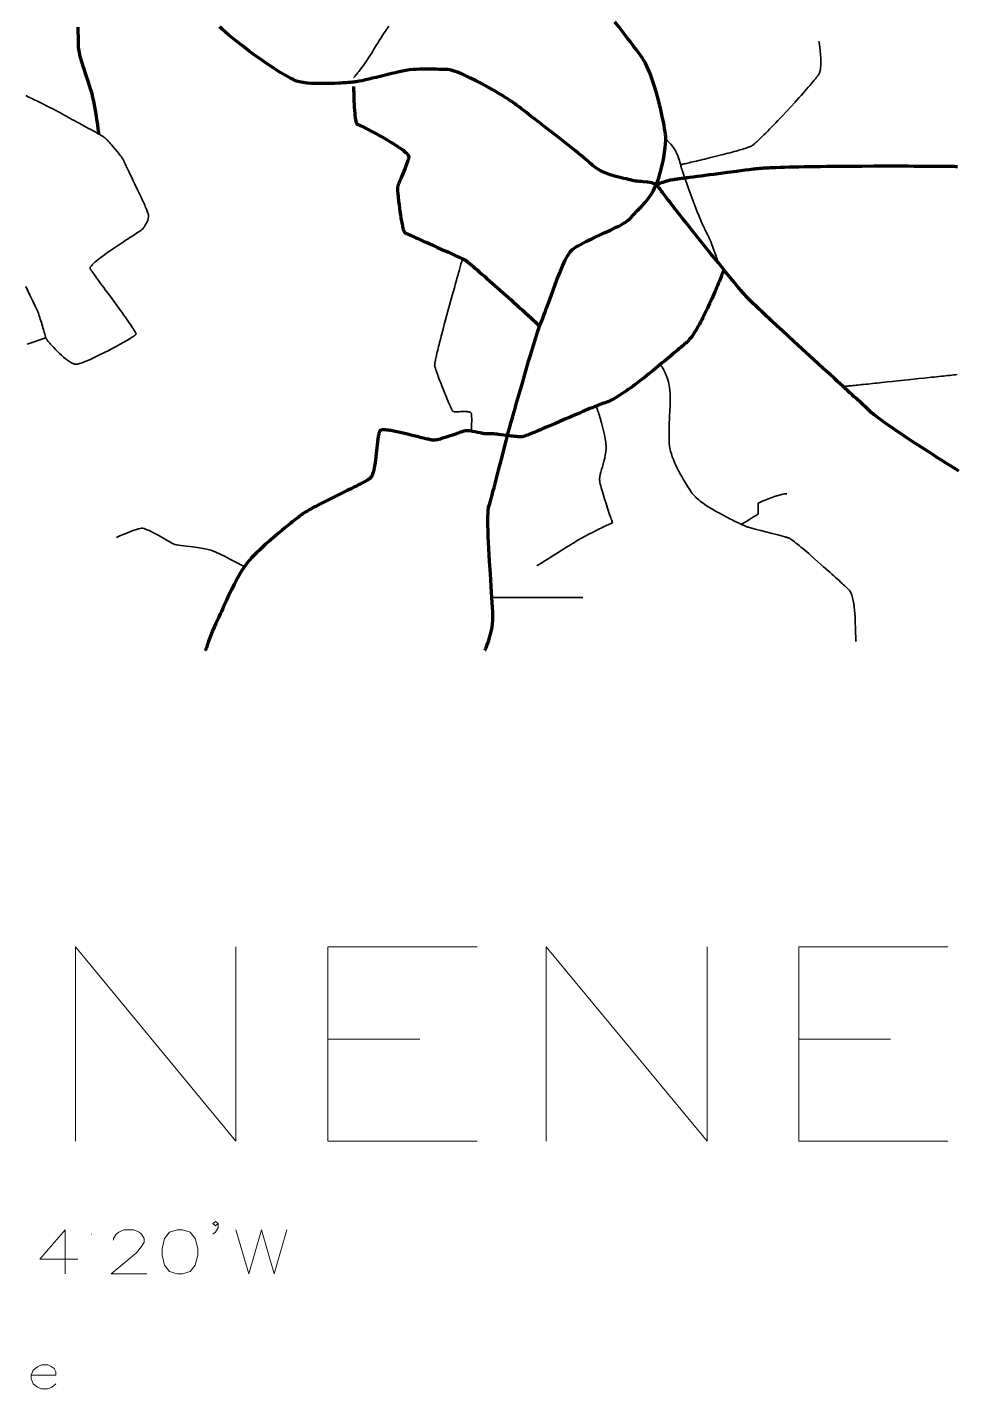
# Model space of a CAD drawing. Header units: inches. Extents: x 23 to 178, y 8 to 179.
# Drawn here: x 102.3 to 150.8, y 8.6 to 79.8 of the extents above; entities that cross this region are included whole.
import ezdxf

# ---------------------------------------------------------------- set-up
doc = ezdxf.new("R2010")
doc.units = ezdxf.units.IN
doc.header["$MEASUREMENT"] = 0
for name, color, linetype in [('Routes 1', 7, 'Continuous'), ('Routes 2', 7, 'Continuous'), ('Routes 3', 7, 'Continuous'), ('Routes 4', 7, 'Continuous')]:
    doc.layers.add(name, color=color, linetype=linetype)

msp = doc.modelspace()

# ---------------------------------------------------------------- linework, layer by layer
at = {"color": 7, "lineweight": 0}
for points in [[(104.785, 21.58), (104.785, 31.74), (113.17, 21.58), (113.17, 31.74)], [(125.77, 31.74), (117.962, 31.74), (117.962, 21.58), (125.77, 21.58)], [(129.364, 21.58), (129.364, 31.74), (137.771, 21.58), (137.771, 31.74)], [(150.349, 31.74), (142.563, 31.74), (142.563, 21.58), (150.349, 21.58)], [(117.962, 26.904), (122.776, 26.904)], [(142.563, 26.904), (147.354, 26.904)], [(112.239, 17.277), (112.106, 17.166), (111.972, 17.277), (112.106, 17.388), (112.239, 17.277), (112.239, 17.055), (112.106, 16.833), (111.972, 16.722)], [(104.918, 15.413), (102.922, 15.413), (104.253, 16.944), (104.253, 14.659)], [(105.628, 16.722), (105.606, 16.722)], [(106.782, 16.412), (106.782, 16.5), (106.915, 16.722), (107.048, 16.833), (107.314, 16.944), (107.846, 16.944), (108.113, 16.833), (108.246, 16.722), (108.379, 16.5), (108.379, 16.301), (108.246, 16.079), (107.98, 15.746), (106.649, 14.659), (108.512, 14.659)], [(110.109, 16.944), (109.71, 16.833), (109.444, 16.5), (109.311, 15.968), (109.311, 15.635), (109.444, 15.103), (109.71, 14.77), (110.109, 14.659), (110.375, 14.659), (110.775, 14.77), (111.041, 15.103), (111.174, 15.635), (111.174, 15.968), (111.041, 16.5), (110.775, 16.833), (110.375, 16.944), (110.109, 16.944)], [(113.17, 16.944), (113.836, 14.659), (114.501, 16.944), (115.167, 14.659), (115.832, 16.944)], [(102.478, 9.357), (103.765, 9.357), (103.765, 9.535), (103.676, 9.712), (103.565, 9.801), (103.343, 9.89), (103.011, 9.89), (102.811, 9.801), (102.589, 9.624), (102.478, 9.357), (102.478, 9.18), (102.589, 8.914), (102.811, 8.736), (103.011, 8.648), (103.343, 8.648), (103.565, 8.736), (103.765, 8.914)]]:
    msp.add_lwpolyline(points, dxfattribs=at)
at = {"layer": 'Routes 1', "color": 7, "lineweight": 158, "true_color": 0xffffff}
msp.add_lwpolyline([(150.924, 56.59), (150.713, 56.719), (150.489, 56.858), (150.254, 57.005), (150.01, 57.158), (149.758, 57.318), (149.501, 57.482), (148.979, 57.819), (148.459, 58.159), (148.204, 58.328), (147.955, 58.495), (147.715, 58.658), (147.485, 58.815), (147.266, 58.967), (147.062, 59.111), (146.965, 59.18), (146.873, 59.247), (146.785, 59.312), (146.702, 59.373), (146.624, 59.432), (146.551, 59.489), (146.483, 59.542), (146.421, 59.592), (146.365, 59.639), (146.315, 59.682), (146.271, 59.722), (146.233, 59.759), (146.188, 59.801), (146.136, 59.851), (146.075, 59.908), (146.008, 59.971), (145.933, 60.04), (145.851, 60.116), (145.763, 60.197), (145.669, 60.284), (145.568, 60.376), (145.462, 60.473), (145.351, 60.575), (145.235, 60.681), (145.114, 60.792), (144.988, 60.907), (144.859, 61.025), (144.725, 61.147), (144.588, 61.272), (144.448, 61.4), (144.159, 61.664), (143.86, 61.936), (143.554, 62.216), (142.931, 62.785), (142.309, 63.357), (142.003, 63.638), (141.705, 63.914), (141.417, 64.181), (141.14, 64.439), (141.007, 64.563), (140.878, 64.685), (140.753, 64.802), (140.632, 64.916), (140.517, 65.026), (140.406, 65.132), (140.301, 65.233), (140.201, 65.329), (140.107, 65.42), (140.02, 65.506), (139.939, 65.586), (139.865, 65.66), (139.798, 65.729), (139.739, 65.79), (139.687, 65.846), (139.644, 65.894), (139.606, 65.938), (139.565, 65.986), (139.519, 66.041), (139.468, 66.102), (139.412, 66.169), (139.352, 66.242), (139.288, 66.32), (139.22, 66.403), (139.147, 66.491), (139.072, 66.584), (138.993, 66.68), (138.91, 66.781), (138.825, 66.886), (138.737, 66.995), (138.554, 67.221), (138.362, 67.459), (138.163, 67.706), (137.958, 67.96), (137.75, 68.219), (137.329, 68.746), (136.912, 69.268), (136.71, 69.523), (136.513, 69.771), (136.324, 70.01), (136.145, 70.237), (136.059, 70.346), (135.977, 70.452), (135.897, 70.554), (135.821, 70.651), (135.748, 70.745), (135.679, 70.834), (135.614, 70.918), (135.553, 70.997), (135.497, 71.071), (135.445, 71.139), (135.398, 71.201), (135.356, 71.258), (135.319, 71.308), (135.288, 71.351), (135.262, 71.388), (135.242, 71.417), (135.228, 71.439), (135.218, 71.455), (135.196, 71.485), (135.17, 71.512), (135.139, 71.536), (135.066, 71.578), (134.979, 71.612), (134.882, 71.639), (134.777, 71.66), (134.666, 71.676), (134.437, 71.7), (134.324, 71.709), (134.216, 71.718), (134.115, 71.727), (134.024, 71.739), (133.945, 71.755), (133.876, 71.774), (133.835, 71.784), (133.789, 71.796), (133.736, 71.808), (133.678, 71.82), (133.615, 71.834), (133.548, 71.848), (133.401, 71.881), (133.242, 71.919), (133.072, 71.962), (132.895, 72.013), (132.715, 72.071), (132.534, 72.137), (132.356, 72.212), (132.184, 72.298), (132.02, 72.394), (131.943, 72.446), (131.869, 72.501), (131.799, 72.559), (131.732, 72.621), (131.693, 72.656), (131.651, 72.693), (131.605, 72.734), (131.556, 72.776), (131.447, 72.869), (131.326, 72.97), (131.193, 73.08), (131.05, 73.196), (130.899, 73.319), (130.739, 73.447), (130.573, 73.58), (130.402, 73.716), (130.048, 73.996), (129.325, 74.561), (129.148, 74.698), (128.975, 74.831), (128.807, 74.961), (128.645, 75.085), (128.491, 75.204), (128.346, 75.315), (128.21, 75.419), (128.085, 75.514), (127.972, 75.6), (127.92, 75.639), (127.872, 75.675), (127.828, 75.709), (127.787, 75.739), (127.75, 75.767), (127.717, 75.791), (127.65, 75.84), (127.57, 75.895), (127.481, 75.955), (127.381, 76.02), (127.272, 76.09), (127.155, 76.163), (127.031, 76.239), (126.9, 76.318), (126.764, 76.398), (126.623, 76.481), (126.329, 76.647), (126.027, 76.813), (125.723, 76.972), (125.423, 77.122), (125.277, 77.192), (125.135, 77.257), (124.997, 77.317), (124.865, 77.372), (124.739, 77.422), (124.62, 77.464), (124.509, 77.5), (124.406, 77.528), (124.314, 77.547), (124.232, 77.558), (124.086, 77.563), (123.936, 77.569), (123.78, 77.575), (123.62, 77.581), (123.287, 77.589), (122.942, 77.589), (122.766, 77.584), (122.588, 77.575), (122.409, 77.561), (122.229, 77.541), (122.049, 77.515), (121.87, 77.483), (121.69, 77.443), (121.501, 77.399), (121.306, 77.352), (121.105, 77.303), (120.7, 77.203), (120.499, 77.154), (120.302, 77.106), (120.112, 77.061), (119.931, 77.02), (119.761, 76.983), (119.604, 76.951), (119.531, 76.938), (119.463, 76.926), (119.399, 76.916), (119.34, 76.909), (119.234, 76.899), (119.174, 76.894), (119.105, 76.889), (119.029, 76.883), (118.945, 76.877), (118.854, 76.871), (118.758, 76.865), (118.656, 76.859), (118.549, 76.854), (118.323, 76.843), (118.086, 76.835), (117.841, 76.83), (117.594, 76.829), (117.35, 76.833), (117.113, 76.844), (116.888, 76.861), (116.782, 76.872), (116.681, 76.886), (116.585, 76.901), (116.495, 76.92), (116.412, 76.94), (116.336, 76.963), (116.296, 76.978), (116.252, 76.996), (116.205, 77.017), (116.154, 77.04), (116.043, 77.096), (115.92, 77.162), (115.786, 77.238), (115.642, 77.323), (115.489, 77.416), (115.327, 77.517), (115.159, 77.625), (114.985, 77.74), (114.806, 77.861), (114.623, 77.987), (114.436, 78.117), (114.248, 78.251), (113.869, 78.529), (113.494, 78.814), (113.131, 79.101), (112.956, 79.244), (112.787, 79.385), (112.626, 79.525), (112.472, 79.661), (112.326, 79.795)], dxfattribs=at)
at = {"layer": 'Routes 2', "color": 7, "lineweight": 106, "true_color": 0xffffff}
for points in [[(126.174, 47.23), (126.182, 47.247), (126.203, 47.296), (126.235, 47.373), (126.275, 47.475), (126.32, 47.599), (126.369, 47.741), (126.419, 47.898), (126.467, 48.066), (126.547, 48.425), (126.574, 48.608), (126.589, 48.791), (126.59, 48.844), (126.59, 48.908), (126.587, 49.063), (126.58, 49.251), (126.569, 49.47), (126.555, 49.715), (126.539, 49.984), (126.52, 50.272), (126.5, 50.577), (126.458, 51.22), (126.416, 51.886), (126.377, 52.547), (126.361, 52.866), (126.347, 53.173), (126.337, 53.466), (126.33, 53.739), (126.327, 53.989), (126.329, 54.214), (126.335, 54.409), (126.348, 54.572), (126.356, 54.639), (126.366, 54.697), (126.391, 54.788), (126.422, 54.89), (126.459, 55.016), (126.499, 55.163), (126.545, 55.33), (126.594, 55.514), (126.647, 55.714), (126.703, 55.927), (126.762, 56.153), (126.886, 56.633), (127.016, 57.138), (127.282, 58.162), (127.411, 58.652), (127.473, 58.884), (127.533, 59.106), (127.591, 59.315), (127.645, 59.51), (127.696, 59.688), (127.744, 59.853), (127.794, 60.025), (127.847, 60.208), (127.958, 60.598), (128.077, 61.014), (128.2, 61.446), (128.455, 62.326), (128.582, 62.755), (128.707, 63.165), (128.827, 63.547), (128.885, 63.725), (128.942, 63.892), (128.996, 64.048), (129.048, 64.192), (129.146, 64.444), (129.198, 64.58), (129.253, 64.729), (129.312, 64.889), (129.374, 65.058), (129.504, 65.419), (129.643, 65.801), (129.933, 66.578), (130.08, 66.949), (130.226, 67.293), (130.297, 67.452), (130.367, 67.598), (130.435, 67.733), (130.502, 67.852), (130.566, 67.956), (130.627, 68.043), (130.686, 68.111), (130.751, 68.17), (130.833, 68.232), (130.93, 68.296), (131.042, 68.363), (131.165, 68.433), (131.443, 68.577), (131.752, 68.727), (132.405, 69.03), (132.725, 69.179), (133.023, 69.322), (133.16, 69.39), (133.286, 69.456), (133.4, 69.52), (133.501, 69.58), (133.586, 69.637), (133.655, 69.69), (133.749, 69.786), (133.933, 69.979), (134.13, 70.18), (134.337, 70.399), (134.55, 70.643), (134.762, 70.918), (134.868, 71.07), (134.971, 71.238), (135.07, 71.437), (135.162, 71.663), (135.248, 71.909), (135.327, 72.169), (135.46, 72.707), (135.513, 72.972), (135.556, 73.227), (135.588, 73.466), (135.61, 73.682), (135.619, 73.869), (135.619, 73.953), (135.612, 74.055), (135.599, 74.178), (135.58, 74.319), (135.556, 74.477), (135.526, 74.65), (135.491, 74.835), (135.451, 75.032), (135.358, 75.451), (135.249, 75.892), (135.127, 76.34), (134.994, 76.78), (134.853, 77.198), (134.78, 77.393), (134.705, 77.578), (134.63, 77.749), (134.554, 77.905), (134.478, 78.045), (134.402, 78.166), (134.32, 78.279), (134.27, 78.346), (134.215, 78.421), (134.086, 78.591), (133.936, 78.787), (133.768, 79.007), (133.584, 79.246), (133.387, 79.503), (133.178, 79.774), (132.961, 80.057)], [(150.844, 72.489), (150.771, 72.49), (150.694, 72.492), (150.613, 72.493), (150.527, 72.494), (150.438, 72.495), (150.345, 72.496), (150.248, 72.497), (150.148, 72.498), (150.044, 72.499), (149.827, 72.501), (149.597, 72.502), (149.355, 72.504), (149.103, 72.506), (148.841, 72.507), (148.569, 72.508), (148.29, 72.509), (148.003, 72.509), (147.71, 72.51), (147.411, 72.51), (147.107, 72.51), (146.489, 72.509), (145.863, 72.507), (145.234, 72.504), (144.611, 72.499), (144.304, 72.496), (144.001, 72.493), (143.702, 72.489), (143.409, 72.485), (143.122, 72.481), (142.843, 72.476), (142.572, 72.47), (142.31, 72.464), (142.058, 72.458), (141.817, 72.451), (141.588, 72.444), (141.371, 72.436), (141.267, 72.432), (141.167, 72.428), (141.071, 72.423), (140.978, 72.419), (140.889, 72.414), (140.804, 72.409), (140.723, 72.404), (140.646, 72.399), (140.573, 72.394), (140.505, 72.389), (140.441, 72.383), (140.382, 72.377), (140.327, 72.371), (140.277, 72.365), (140.178, 72.353), (139.973, 72.327), (139.758, 72.3), (139.536, 72.272), (139.308, 72.242), (138.84, 72.182), (138.367, 72.121), (138.133, 72.09), (137.902, 72.06), (137.676, 72.03), (137.457, 72.002), (137.247, 71.974), (137.046, 71.948), (136.857, 71.923), (136.767, 71.911), (136.681, 71.899), (136.598, 71.888), (136.52, 71.878), (136.445, 71.868), (136.375, 71.858), (136.309, 71.85), (136.247, 71.841), (136.191, 71.834), (136.14, 71.827), (136.094, 71.821), (136.053, 71.815), (136.018, 71.81), (135.989, 71.806), (135.966, 71.803), (135.949, 71.801), (135.912, 71.794), (135.831, 71.777), (135.741, 71.754), (135.646, 71.727), (135.456, 71.667), (135.367, 71.638), (135.286, 71.61), (135.25, 71.597), (135.217, 71.586), (135.189, 71.576), (135.164, 71.567), (135.144, 71.56), (135.13, 71.554), (135.121, 71.551), (135.118, 71.55)]]:
    msp.add_lwpolyline(points, dxfattribs=at)
at = {"layer": 'Routes 3', "color": 7, "lineweight": 70, "true_color": 0xffffff}
for points in [[(106.018, 74.191), (106.017, 74.196), (106.015, 74.21), (106.012, 74.234), (106.008, 74.267), (106.003, 74.307), (105.997, 74.355), (105.989, 74.41), (105.981, 74.472), (105.972, 74.539), (105.962, 74.612), (105.951, 74.69), (105.939, 74.773), (105.913, 74.949), (105.884, 75.136), (105.818, 75.529), (105.782, 75.726), (105.745, 75.917), (105.705, 76.1), (105.682, 76.194), (105.655, 76.294), (105.626, 76.397), (105.594, 76.505), (105.523, 76.73), (105.446, 76.965), (105.365, 77.206), (105.206, 77.688), (105.134, 77.922), (105.069, 78.145), (105.041, 78.252), (105.016, 78.354), (104.995, 78.452), (104.977, 78.545), (104.964, 78.632), (104.955, 78.713), (104.951, 78.863), (104.95, 78.954), (104.947, 79.061), (104.944, 79.181), (104.941, 79.315), (104.936, 79.459), (104.931, 79.614), (104.925, 79.777)], [(119.316, 76.685), (119.316, 76.681), (119.316, 76.669), (119.316, 76.649), (119.317, 76.622), (119.317, 76.588), (119.317, 76.549), (119.318, 76.503), (119.318, 76.452), (119.319, 76.396), (119.32, 76.336), (119.322, 76.272), (119.323, 76.205), (119.325, 76.134), (119.327, 76.061), (119.333, 75.909), (119.34, 75.752), (119.349, 75.593), (119.359, 75.437), (119.372, 75.287), (119.379, 75.215), (119.387, 75.146), (119.396, 75.081), (119.405, 75.019), (119.415, 74.961), (119.425, 74.909), (119.437, 74.861), (119.449, 74.819), (119.461, 74.782), (119.475, 74.753), (119.489, 74.73), (119.505, 74.715), (119.522, 74.706), (119.533, 74.701), (119.547, 74.694), (119.564, 74.686), (119.583, 74.677), (119.604, 74.667), (119.627, 74.656), (119.652, 74.644), (119.68, 74.63), (119.709, 74.616), (119.741, 74.6), (119.808, 74.566), (119.883, 74.529), (119.963, 74.488), (120.049, 74.443), (120.14, 74.396), (120.235, 74.346), (120.333, 74.294), (120.434, 74.24), (120.538, 74.184), (120.644, 74.126), (120.858, 74.007), (121.072, 73.884), (121.28, 73.76), (121.381, 73.698), (121.479, 73.636), (121.573, 73.576), (121.663, 73.516), (121.748, 73.457), (121.828, 73.4), (121.901, 73.344), (121.968, 73.291), (122.027, 73.239), (122.054, 73.214), (122.078, 73.19), (122.101, 73.167), (122.121, 73.144), (122.139, 73.122), (122.155, 73.101), (122.168, 73.081), (122.179, 73.061), (122.187, 73.043), (122.193, 73.025), (122.196, 73.008), (122.196, 72.992), (122.19, 72.961), (122.183, 72.927), (122.173, 72.89), (122.162, 72.85), (122.149, 72.808), (122.135, 72.764), (122.119, 72.717), (122.084, 72.62), (122.044, 72.516), (122.002, 72.408), (121.957, 72.297), (121.864, 72.074), (121.819, 71.965), (121.775, 71.859), (121.734, 71.758), (121.715, 71.71), (121.697, 71.664), (121.68, 71.62), (121.664, 71.578), (121.65, 71.538), (121.638, 71.502), (121.627, 71.468), (121.618, 71.437), (121.611, 71.409), (121.606, 71.384), (121.603, 71.363), (121.602, 71.346), (121.603, 71.323), (121.605, 71.293), (121.608, 71.256), (121.611, 71.212), (121.616, 71.162), (121.621, 71.106), (121.627, 71.044), (121.634, 70.978), (121.641, 70.908), (121.65, 70.833), (121.659, 70.755), (121.668, 70.674), (121.678, 70.591), (121.689, 70.505), (121.712, 70.33), (121.736, 70.151), (121.763, 69.974), (121.79, 69.802), (121.804, 69.719), (121.818, 69.638), (121.833, 69.56), (121.847, 69.486), (121.862, 69.416), (121.877, 69.35), (121.892, 69.289), (121.907, 69.234), (121.921, 69.184), (121.936, 69.141), (121.951, 69.104), (121.965, 69.074), (121.979, 69.053), (121.986, 69.045), (121.993, 69.039), (122.001, 69.035), (122.01, 69.03), (122.022, 69.025), (122.037, 69.018), (122.055, 69.01), (122.075, 69.001), (122.097, 68.99), (122.122, 68.979), (122.149, 68.967), (122.178, 68.954), (122.209, 68.94), (122.242, 68.925), (122.315, 68.892), (122.394, 68.856), (122.48, 68.818), (122.572, 68.776), (122.67, 68.733), (122.772, 68.687), (122.879, 68.639), (122.989, 68.59), (123.102, 68.54), (123.218, 68.488), (123.453, 68.383), (123.691, 68.276), (123.927, 68.171), (124.042, 68.119), (124.155, 68.068), (124.264, 68.019), (124.37, 67.971), (124.472, 67.925), (124.569, 67.881), (124.66, 67.84), (124.746, 67.801), (124.824, 67.765), (124.895, 67.732), (124.928, 67.717), (124.959, 67.703), (124.987, 67.689), (125.014, 67.677), (125.038, 67.665), (125.059, 67.655), (125.079, 67.645), (125.095, 67.637), (125.109, 67.63), (125.121, 67.624), (125.135, 67.616), (125.151, 67.604), (125.171, 67.59), (125.194, 67.573), (125.22, 67.553), (125.249, 67.531), (125.28, 67.506), (125.314, 67.478), (125.351, 67.448), (125.39, 67.416), (125.431, 67.381), (125.475, 67.344), (125.521, 67.306), (125.569, 67.265), (125.619, 67.222), (125.671, 67.177), (125.725, 67.131), (125.781, 67.083), (125.838, 67.033), (125.897, 66.982), (126.019, 66.875), (126.146, 66.764), (126.277, 66.648), (126.413, 66.529), (126.551, 66.407), (126.691, 66.282), (126.833, 66.156), (127.117, 65.902), (127.399, 65.649), (127.537, 65.526), (127.672, 65.404), (127.803, 65.286), (127.929, 65.172), (128.051, 65.062), (128.109, 65.009), (128.166, 64.957), (128.222, 64.907), (128.275, 64.858), (128.327, 64.811), (128.377, 64.766), (128.425, 64.722), (128.47, 64.681), (128.514, 64.641), (128.555, 64.604), (128.594, 64.568), (128.63, 64.535), (128.663, 64.504), (128.694, 64.476), (128.723, 64.45), (128.748, 64.426), (128.77, 64.406), (128.79, 64.387), (128.806, 64.372), (128.819, 64.36), (128.828, 64.351), (128.837, 64.343), (128.868, 64.312), (128.895, 64.286), (128.919, 64.262), (128.941, 64.241), (128.959, 64.223), (128.975, 64.208), (128.988, 64.195), (128.999, 64.184), (129.008, 64.175), (129.016, 64.168), (129.026, 64.158), (129.031, 64.153), (129.033, 64.152), (129.033, 64.151)], [(138.652, 67.099), (138.652, 67.098), (138.65, 67.094), (138.648, 67.088), (138.644, 67.079), (138.64, 67.068), (138.635, 67.054), (138.621, 67.02), (138.604, 66.977), (138.584, 66.926), (138.56, 66.867), (138.533, 66.8), (138.503, 66.727), (138.47, 66.647), (138.435, 66.561), (138.397, 66.47), (138.357, 66.373), (138.314, 66.272), (138.269, 66.167), (138.223, 66.057), (138.174, 65.945), (138.123, 65.829), (138.018, 65.591), (137.908, 65.347), (137.793, 65.101), (137.675, 64.856), (137.556, 64.615), (137.496, 64.497), (137.435, 64.382), (137.375, 64.271), (137.316, 64.162), (137.256, 64.057), (137.197, 63.957), (137.139, 63.861), (137.082, 63.771), (137.025, 63.686), (136.97, 63.608), (136.915, 63.536), (136.863, 63.471), (136.811, 63.414), (136.762, 63.364), (136.713, 63.322), (136.661, 63.278), (136.602, 63.229), (136.538, 63.174), (136.469, 63.115), (136.395, 63.052), (136.316, 62.984), (136.232, 62.913), (136.145, 62.838), (136.053, 62.76), (135.958, 62.679), (135.859, 62.595), (135.757, 62.509), (135.652, 62.421), (135.545, 62.331), (135.435, 62.239), (135.209, 62.052), (134.976, 61.862), (134.74, 61.671), (134.501, 61.481), (134.262, 61.296), (134.025, 61.116), (133.908, 61.029), (133.792, 60.944), (133.677, 60.862), (133.565, 60.783), (133.454, 60.707), (133.346, 60.635), (133.241, 60.566), (133.138, 60.501), (133.038, 60.441), (132.942, 60.385), (132.849, 60.334), (132.76, 60.288), (132.676, 60.247), (132.596, 60.212), (132.52, 60.183), (132.447, 60.158), (132.368, 60.13), (132.282, 60.099), (132.19, 60.064), (132.092, 60.026), (131.99, 59.985), (131.882, 59.942), (131.77, 59.897), (131.654, 59.849), (131.534, 59.799), (131.411, 59.747), (131.285, 59.694), (131.156, 59.639), (130.893, 59.527), (130.624, 59.411), (130.353, 59.294), (130.083, 59.177), (129.816, 59.062), (129.556, 58.95), (129.43, 58.896), (129.306, 58.843), (129.186, 58.792), (129.069, 58.743), (128.957, 58.696), (128.849, 58.651), (128.745, 58.609), (128.647, 58.57), (128.555, 58.533), (128.468, 58.5), (128.388, 58.47), (128.314, 58.443), (128.248, 58.42), (128.189, 58.401), (128.138, 58.386), (128.096, 58.376), (128.078, 58.372), (128.062, 58.37), (128.048, 58.369), (128.037, 58.369), (127.97, 58.374), (127.897, 58.38), (127.818, 58.388), (127.734, 58.397), (127.647, 58.407), (127.556, 58.418), (127.367, 58.442), (126.982, 58.49), (126.889, 58.501), (126.798, 58.511), (126.711, 58.52), (126.628, 58.527), (126.55, 58.534), (126.478, 58.538), (126.412, 58.541), (126.353, 58.541), (126.302, 58.539), (126.257, 58.536), (126.209, 58.537), (126.157, 58.541), (126.102, 58.547), (126.045, 58.556), (125.985, 58.567), (125.922, 58.58), (125.793, 58.608), (125.659, 58.637), (125.524, 58.662), (125.39, 58.682), (125.325, 58.688), (125.26, 58.69), (125.198, 58.69), (125.137, 58.685), (125.079, 58.677), (125.024, 58.663), (124.971, 58.644), (124.914, 58.623), (124.852, 58.599), (124.784, 58.574), (124.712, 58.548), (124.636, 58.521), (124.476, 58.465), (124.31, 58.409), (124.143, 58.355), (123.981, 58.305), (123.904, 58.283), (123.83, 58.262), (123.76, 58.244), (123.694, 58.229), (123.634, 58.216), (123.58, 58.207), (123.533, 58.201), (123.493, 58.199), (123.472, 58.201), (123.444, 58.204), (123.41, 58.209), (123.37, 58.217), (123.325, 58.226), (123.274, 58.237), (123.218, 58.249), (123.158, 58.263), (123.093, 58.278), (123.025, 58.295), (122.953, 58.312), (122.877, 58.331), (122.799, 58.35), (122.718, 58.37), (122.55, 58.412), (122.374, 58.455), (122.195, 58.499), (121.836, 58.583), (121.66, 58.621), (121.491, 58.656), (121.41, 58.672), (121.331, 58.687), (121.256, 58.7), (121.183, 58.711), (121.115, 58.721), (121.05, 58.729), (120.989, 58.736), (120.933, 58.74), (120.881, 58.742), (120.835, 58.742), (120.795, 58.739), (120.76, 58.734), (120.732, 58.726), (120.71, 58.716), (120.695, 58.702), (120.681, 58.684), (120.669, 58.659), (120.657, 58.629), (120.645, 58.594), (120.634, 58.554), (120.624, 58.51), (120.614, 58.461), (120.605, 58.408), (120.595, 58.352), (120.587, 58.292), (120.578, 58.229), (120.569, 58.163), (120.561, 58.094), (120.545, 57.95), (120.529, 57.799), (120.512, 57.642), (120.495, 57.483), (120.456, 57.166), (120.434, 57.011), (120.41, 56.863), (120.383, 56.724), (120.369, 56.658), (120.354, 56.594), (120.337, 56.534), (120.32, 56.478), (120.302, 56.425), (120.283, 56.376), (120.263, 56.332), (120.242, 56.292), (120.22, 56.257), (120.196, 56.227), (120.171, 56.203), (120.144, 56.182), (120.11, 56.159), (120.07, 56.133), (120.023, 56.105), (119.97, 56.075), (119.911, 56.042), (119.847, 56.007), (119.778, 55.97), (119.705, 55.932), (119.627, 55.891), (119.544, 55.849), (119.458, 55.805), (119.369, 55.76), (119.276, 55.714), (119.18, 55.666), (118.982, 55.568), (118.776, 55.467), (118.565, 55.363), (118.352, 55.257), (118.138, 55.152), (117.928, 55.046), (117.722, 54.942), (117.523, 54.841), (117.428, 54.791), (117.335, 54.742), (117.246, 54.695), (117.16, 54.648), (117.078, 54.603), (117, 54.559), (116.926, 54.517), (116.857, 54.477), (116.793, 54.438), (116.735, 54.401), (116.682, 54.366), (116.635, 54.333), (116.59, 54.3), (116.54, 54.263), (116.487, 54.224), (116.431, 54.181), (116.372, 54.136), (116.31, 54.088), (116.244, 54.038), (116.177, 53.985), (116.107, 53.93), (116.034, 53.873), (115.96, 53.814), (115.883, 53.753), (115.726, 53.625), (115.563, 53.492), (115.397, 53.353), (115.228, 53.21), (114.889, 52.915), (114.722, 52.765), (114.559, 52.614), (114.401, 52.465), (114.25, 52.317), (114.107, 52.171), (114.039, 52.1), (113.973, 52.03), (113.91, 51.96), (113.85, 51.892), (113.794, 51.826), (113.74, 51.761), (113.69, 51.697), (113.644, 51.635), (113.56, 51.514), (113.478, 51.388), (113.396, 51.255), (113.316, 51.118), (113.236, 50.976), (113.158, 50.832), (113.081, 50.684), (112.932, 50.385), (112.79, 50.085), (112.721, 49.938), (112.655, 49.792), (112.59, 49.649), (112.528, 49.511), (112.468, 49.377), (112.41, 49.248), (112.355, 49.126), (112.303, 49.011), (112.253, 48.904), (112.206, 48.805), (112.118, 48.626), (112.034, 48.438), (111.953, 48.246), (111.876, 48.055), (111.84, 47.962), (111.806, 47.871), (111.774, 47.783), (111.743, 47.699), (111.715, 47.62), (111.689, 47.546), (111.666, 47.478), (111.645, 47.416), (111.627, 47.363), (111.612, 47.317), (111.599, 47.28), (111.595, 47.265), (111.591, 47.253), (111.588, 47.243), (111.585, 47.236), (111.584, 47.232), (111.583, 47.23)]]:
    msp.add_lwpolyline(points, dxfattribs=at)
at = {"layer": 'Routes 4', "color": 7, "lineweight": 35, "true_color": 0xffffff}
for points in [[(121.157, 79.838), (120.998, 79.602), (120.846, 79.373), (120.773, 79.262), (120.703, 79.154), (120.635, 79.049), (120.572, 78.949), (120.511, 78.853), (120.455, 78.763), (120.403, 78.678), (120.355, 78.599), (120.313, 78.528), (120.276, 78.463), (120.205, 78.341), (120.129, 78.22), (119.971, 77.982), (119.891, 77.868), (119.811, 77.758), (119.733, 77.654), (119.658, 77.556), (119.588, 77.466), (119.523, 77.385), (119.493, 77.348), (119.465, 77.313), (119.439, 77.282), (119.415, 77.252), (119.393, 77.226), (119.373, 77.203), (119.357, 77.183), (119.342, 77.167), (119.331, 77.154), (119.323, 77.144), (119.318, 77.138), (119.316, 77.136)], [(143.616, 79.027), (143.616, 79.025), (143.617, 79.019), (143.619, 79.009), (143.621, 78.995), (143.624, 78.977), (143.627, 78.956), (143.631, 78.932), (143.635, 78.905), (143.639, 78.875), (143.644, 78.842), (143.649, 78.806), (143.654, 78.768), (143.665, 78.686), (143.675, 78.596), (143.685, 78.499), (143.695, 78.398), (143.703, 78.294), (143.709, 78.187), (143.714, 78.079), (143.716, 77.972), (143.715, 77.867), (143.711, 77.765), (143.703, 77.668), (143.691, 77.577), (143.683, 77.534), (143.674, 77.493), (143.664, 77.455), (143.653, 77.418), (143.64, 77.384), (143.626, 77.353), (143.61, 77.324), (143.599, 77.308), (143.587, 77.289), (143.572, 77.268), (143.556, 77.245), (143.537, 77.22), (143.517, 77.193), (143.494, 77.165), (143.47, 77.134), (143.444, 77.102), (143.417, 77.067), (143.387, 77.031), (143.356, 76.994), (143.29, 76.914), (143.218, 76.828), (143.14, 76.737), (143.057, 76.641), (142.969, 76.541), (142.878, 76.436), (142.782, 76.327), (142.683, 76.216), (142.58, 76.101), (142.475, 75.984), (142.368, 75.865), (142.147, 75.624), (141.922, 75.38), (141.696, 75.137), (141.471, 74.898), (141.36, 74.782), (141.251, 74.668), (141.144, 74.557), (141.039, 74.45), (140.937, 74.346), (140.838, 74.247), (140.743, 74.152), (140.651, 74.062), (140.564, 73.978), (140.482, 73.9), (140.405, 73.828), (140.368, 73.795), (140.333, 73.763), (140.299, 73.734), (140.267, 73.706), (140.236, 73.68), (140.207, 73.656), (140.18, 73.634), (140.155, 73.615), (140.131, 73.597), (140.109, 73.582), (140.089, 73.569), (140.071, 73.558), (140.036, 73.541), (139.994, 73.524), (139.944, 73.504), (139.886, 73.484), (139.82, 73.462), (139.747, 73.438), (139.668, 73.414), (139.583, 73.389), (139.492, 73.362), (139.396, 73.335), (139.296, 73.307), (139.191, 73.278), (139.083, 73.249), (138.971, 73.22), (138.857, 73.19), (138.621, 73.129), (138.38, 73.068), (137.895, 72.948), (137.659, 72.891), (137.545, 72.864), (137.433, 72.837), (137.324, 72.811), (137.219, 72.786), (137.118, 72.762), (137.021, 72.739), (136.93, 72.718), (136.844, 72.698), (136.764, 72.679), (136.691, 72.662), (136.624, 72.646), (136.565, 72.633), (136.514, 72.621), (136.471, 72.611), (136.452, 72.607), (136.436, 72.603), (136.423, 72.6), (136.411, 72.597), (136.402, 72.595), (136.396, 72.594), (136.392, 72.593), (136.391, 72.593)], [(102.196, 76.204), (102.353, 76.127), (102.507, 76.052), (102.658, 75.979), (102.805, 75.907), (102.947, 75.837), (103.084, 75.77), (103.216, 75.705), (103.342, 75.642), (103.461, 75.583), (103.572, 75.527), (103.625, 75.5), (103.676, 75.474), (103.725, 75.449), (103.772, 75.425), (103.816, 75.402), (103.858, 75.38), (103.898, 75.359), (103.935, 75.34), (103.97, 75.321), (104.003, 75.303), (104.032, 75.287), (104.059, 75.272), (104.083, 75.258), (104.105, 75.246), (104.146, 75.221), (104.189, 75.196), (104.235, 75.169), (104.283, 75.142), (104.385, 75.084), (104.494, 75.023), (104.609, 74.96), (104.729, 74.895), (104.852, 74.828), (104.978, 74.76), (105.231, 74.624), (105.356, 74.556), (105.479, 74.49), (105.598, 74.425), (105.713, 74.362), (105.821, 74.302), (105.922, 74.245), (105.97, 74.218), (106.015, 74.192), (106.058, 74.167), (106.098, 74.143), (106.136, 74.121), (106.171, 74.099), (106.203, 74.079), (106.232, 74.061), (106.257, 74.043), (106.279, 74.028), (106.317, 73.998), (106.337, 73.98), (106.359, 73.961), (106.405, 73.917), (106.456, 73.867), (106.51, 73.812), (106.567, 73.752), (106.626, 73.688), (106.687, 73.621), (106.748, 73.551), (106.87, 73.408), (106.988, 73.263), (107.044, 73.193), (107.097, 73.124), (107.146, 73.059), (107.19, 72.997), (107.23, 72.939), (107.264, 72.886), (107.278, 72.862), (107.291, 72.839), (107.303, 72.818), (107.312, 72.799), (107.327, 72.764), (107.337, 72.74), (107.35, 72.71), (107.367, 72.673), (107.387, 72.631), (107.409, 72.583), (107.434, 72.53), (107.462, 72.473), (107.492, 72.41), (107.524, 72.344), (107.558, 72.273), (107.594, 72.2), (107.631, 72.122), (107.67, 72.042), (107.71, 71.96), (107.793, 71.788), (107.879, 71.611), (108.054, 71.247), (108.139, 71.066), (108.222, 70.889), (108.262, 70.803), (108.3, 70.719), (108.337, 70.638), (108.373, 70.559), (108.406, 70.483), (108.438, 70.41), (108.468, 70.341), (108.495, 70.277), (108.519, 70.216), (108.541, 70.16), (108.56, 70.109), (108.576, 70.063), (108.589, 70.023), (108.598, 69.989), (108.604, 69.961), (108.606, 69.94), (108.605, 69.901), (108.601, 69.861), (108.585, 69.78), (108.562, 69.698), (108.531, 69.617), (108.495, 69.539), (108.456, 69.464), (108.414, 69.394), (108.371, 69.33), (108.329, 69.274), (108.288, 69.227), (108.279, 69.219), (108.267, 69.209), (108.253, 69.199), (108.237, 69.187), (108.219, 69.174), (108.198, 69.159), (108.151, 69.127), (108.096, 69.089), (108.035, 69.048), (107.966, 69.003), (107.892, 68.953), (107.812, 68.901), (107.727, 68.845), (107.637, 68.787), (107.544, 68.726), (107.447, 68.662), (107.348, 68.597), (107.143, 68.461), (106.724, 68.179), (106.519, 68.037), (106.419, 67.966), (106.322, 67.897), (106.229, 67.829), (106.139, 67.762), (106.053, 67.697), (105.972, 67.633), (105.897, 67.573), (105.827, 67.515), (105.764, 67.459), (105.709, 67.407), (105.66, 67.358), (105.62, 67.314), (105.603, 67.293), (105.589, 67.273), (105.577, 67.254), (105.567, 67.236), (105.559, 67.22), (105.554, 67.204), (105.552, 67.19), (105.552, 67.177), (105.555, 67.166), (105.561, 67.155), (105.569, 67.142), (105.579, 67.127), (105.59, 67.109), (105.604, 67.089), (105.619, 67.067), (105.637, 67.042), (105.656, 67.015), (105.676, 66.986), (105.698, 66.955), (105.722, 66.922), (105.747, 66.887), (105.774, 66.85), (105.831, 66.771), (105.894, 66.686), (105.961, 66.594), (106.032, 66.497), (106.107, 66.395), (106.186, 66.289), (106.267, 66.178), (106.35, 66.065), (106.436, 65.949), (106.612, 65.71), (106.968, 65.223), (107.142, 64.984), (107.226, 64.867), (107.307, 64.753), (107.386, 64.643), (107.462, 64.536), (107.534, 64.433), (107.602, 64.335), (107.665, 64.243), (107.723, 64.157), (107.776, 64.077), (107.8, 64.04), (107.823, 64.004), (107.844, 63.971), (107.864, 63.939), (107.882, 63.91), (107.898, 63.882), (107.912, 63.857), (107.925, 63.834), (107.935, 63.813), (107.944, 63.795), (107.95, 63.779), (107.955, 63.766), (107.957, 63.755), (107.957, 63.747), (107.955, 63.741), (107.951, 63.733), (107.944, 63.725), (107.934, 63.715), (107.923, 63.704), (107.909, 63.693), (107.893, 63.68), (107.875, 63.666), (107.832, 63.636), (107.782, 63.602), (107.725, 63.564), (107.66, 63.524), (107.59, 63.48), (107.513, 63.435), (107.431, 63.386), (107.345, 63.336), (107.253, 63.284), (107.158, 63.231), (107.059, 63.176), (106.957, 63.121), (106.746, 63.007), (106.529, 62.893), (106.309, 62.78), (106.089, 62.671), (105.875, 62.567), (105.771, 62.517), (105.669, 62.47), (105.57, 62.425), (105.475, 62.383), (105.384, 62.344), (105.298, 62.308), (105.216, 62.275), (105.14, 62.246), (105.07, 62.221), (105.006, 62.2), (104.949, 62.184), (104.899, 62.172), (104.877, 62.169), (104.857, 62.166), (104.823, 62.165), (104.787, 62.168), (104.749, 62.176), (104.708, 62.189), (104.666, 62.205), (104.622, 62.226), (104.576, 62.25), (104.529, 62.277), (104.48, 62.308), (104.43, 62.341), (104.379, 62.377), (104.275, 62.457), (104.169, 62.545), (104.063, 62.638), (103.957, 62.736), (103.853, 62.837), (103.754, 62.937), (103.659, 63.037), (103.57, 63.133), (103.529, 63.179), (103.489, 63.224), (103.452, 63.267), (103.417, 63.308), (103.385, 63.346), (103.356, 63.383), (103.33, 63.416), (103.306, 63.447), (103.287, 63.474), (103.27, 63.499), (103.257, 63.519), (103.248, 63.536), (103.24, 63.561), (103.235, 63.577), (103.23, 63.595), (103.224, 63.616), (103.217, 63.64), (103.209, 63.667), (103.201, 63.695), (103.183, 63.759), (103.163, 63.831), (103.14, 63.908), (103.116, 63.991), (103.091, 64.078), (103.065, 64.167), (103.011, 64.349), (102.956, 64.528), (102.928, 64.614), (102.902, 64.695), (102.877, 64.77), (102.853, 64.839), (102.83, 64.9), (102.819, 64.927), (102.809, 64.952), (102.799, 64.975), (102.788, 65), (102.775, 65.028), (102.76, 65.059), (102.745, 65.091), (102.728, 65.126), (102.691, 65.201), (102.649, 65.283), (102.605, 65.372), (102.558, 65.467), (102.509, 65.566), (102.458, 65.67), (102.406, 65.777), (102.304, 65.998), (102.206, 66.224)], [(135.619, 73.911), (135.708, 73.839), (135.794, 73.759), (135.878, 73.671), (135.958, 73.573), (136.035, 73.464), (136.108, 73.344), (136.177, 73.211), (136.242, 73.063), (136.302, 72.901), (136.33, 72.813), (136.357, 72.722), (136.383, 72.626), (136.395, 72.576), (136.409, 72.522), (136.426, 72.462), (136.444, 72.398), (136.465, 72.33), (136.487, 72.257), (136.538, 72.1), (136.595, 71.93), (136.657, 71.748), (136.725, 71.556), (136.797, 71.357), (136.871, 71.154), (137.027, 70.739), (137.186, 70.33), (137.264, 70.133), (137.341, 69.944), (137.415, 69.764), (137.486, 69.597), (137.552, 69.443), (137.583, 69.373), (137.613, 69.306), (137.642, 69.245), (137.669, 69.188), (137.694, 69.136), (137.717, 69.09), (137.799, 68.935), (137.839, 68.852), (137.88, 68.763), (137.961, 68.575), (138.115, 68.182), (138.183, 67.994), (138.214, 67.905), (138.243, 67.822), (138.27, 67.744), (138.293, 67.673), (138.314, 67.611), (138.332, 67.557), (138.346, 67.514), (138.356, 67.482), (138.363, 67.462), (138.365, 67.455)], [(125.004, 67.681), (125.003, 67.681), (125.003, 67.678), (125.001, 67.673), (124.999, 67.666), (124.997, 67.658), (124.994, 67.648), (124.991, 67.636), (124.987, 67.622), (124.982, 67.607), (124.977, 67.59), (124.972, 67.571), (124.966, 67.551), (124.96, 67.529), (124.953, 67.505), (124.939, 67.454), (124.923, 67.397), (124.905, 67.334), (124.885, 67.266), (124.865, 67.192), (124.842, 67.114), (124.819, 67.031), (124.794, 66.944), (124.769, 66.852), (124.742, 66.756), (124.714, 66.657), (124.685, 66.554), (124.655, 66.448), (124.624, 66.339), (124.593, 66.227), (124.561, 66.112), (124.529, 65.995), (124.496, 65.876), (124.462, 65.756), (124.394, 65.509), (124.325, 65.258), (124.255, 65.004), (124.118, 64.496), (124.05, 64.245), (123.985, 63.998), (123.953, 63.878), (123.922, 63.759), (123.891, 63.642), (123.862, 63.528), (123.833, 63.416), (123.805, 63.307), (123.779, 63.201), (123.753, 63.098), (123.729, 62.999), (123.705, 62.904), (123.683, 62.812), (123.663, 62.725), (123.644, 62.642), (123.626, 62.564), (123.61, 62.491), (123.596, 62.423), (123.583, 62.361), (123.573, 62.304), (123.568, 62.278), (123.564, 62.253), (123.56, 62.23), (123.557, 62.208), (123.554, 62.188), (123.552, 62.169), (123.55, 62.153), (123.549, 62.137), (123.548, 62.124), (123.548, 62.112), (123.549, 62.102), (123.55, 62.094), (123.553, 62.078), (123.557, 62.06), (123.562, 62.04), (123.568, 62.017), (123.576, 61.993), (123.584, 61.966), (123.593, 61.938), (123.602, 61.908), (123.613, 61.876), (123.624, 61.842), (123.636, 61.807), (123.649, 61.77), (123.677, 61.692), (123.707, 61.609), (123.739, 61.521), (123.774, 61.429), (123.809, 61.335), (123.847, 61.237), (123.885, 61.138), (123.925, 61.037), (124.005, 60.835), (124.085, 60.634), (124.125, 60.536), (124.164, 60.441), (124.202, 60.349), (124.239, 60.261), (124.274, 60.177), (124.308, 60.098), (124.324, 60.06), (124.339, 60.024), (124.354, 59.99), (124.368, 59.957), (124.382, 59.927), (124.395, 59.897), (124.407, 59.87), (124.419, 59.845), (124.43, 59.822), (124.44, 59.801), (124.449, 59.782), (124.457, 59.765), (124.465, 59.751), (124.471, 59.739), (124.476, 59.73), (124.481, 59.723), (124.491, 59.714), (124.506, 59.706), (124.524, 59.699), (124.547, 59.694), (124.572, 59.69), (124.601, 59.688), (124.633, 59.686), (124.667, 59.685), (124.704, 59.685), (124.742, 59.686), (124.823, 59.689), (124.909, 59.692), (124.996, 59.695), (125.083, 59.697), (125.166, 59.696), (125.206, 59.695), (125.244, 59.692), (125.28, 59.689), (125.314, 59.684), (125.346, 59.677), (125.374, 59.669), (125.4, 59.66), (125.422, 59.649), (125.44, 59.635), (125.454, 59.62), (125.464, 59.602), (125.469, 59.582), (125.471, 59.56), (125.473, 59.535), (125.475, 59.508), (125.477, 59.478), (125.478, 59.447), (125.479, 59.414), (125.481, 59.345), (125.481, 59.271), (125.481, 59.195), (125.479, 59.042), (125.478, 58.969), (125.476, 58.9), (125.475, 58.868), (125.474, 58.837), (125.474, 58.808), (125.473, 58.782), (125.472, 58.757), (125.471, 58.736), (125.47, 58.717), (125.47, 58.701), (125.469, 58.688), (125.469, 58.679), (125.469, 58.673), (125.469, 58.671)], [(103.244, 63.547), (102.273, 63.223)], [(145.554, 47.682), (145.548, 47.742), (145.543, 47.807), (145.538, 47.875), (145.535, 47.946), (145.528, 48.097), (145.523, 48.259), (145.519, 48.428), (145.514, 48.603), (145.5, 48.962), (145.489, 49.143), (145.476, 49.321), (145.458, 49.494), (145.436, 49.661), (145.408, 49.819), (145.392, 49.894), (145.374, 49.967), (145.354, 50.036), (145.333, 50.101), (145.309, 50.163), (145.284, 50.221), (145.256, 50.275), (145.227, 50.324), (145.195, 50.369), (145.16, 50.409), (145.123, 50.444), (145.078, 50.485), (145.026, 50.533), (144.966, 50.588), (144.9, 50.649), (144.827, 50.715), (144.748, 50.787), (144.664, 50.864), (144.575, 50.945), (144.482, 51.03), (144.384, 51.118), (144.283, 51.209), (144.179, 51.303), (144.073, 51.399), (143.855, 51.594), (143.408, 51.99), (143.188, 52.182), (143.08, 52.276), (142.974, 52.366), (142.871, 52.454), (142.772, 52.538), (142.676, 52.618), (142.584, 52.694), (142.496, 52.764), (142.414, 52.83), (142.337, 52.889), (142.267, 52.943), (142.203, 52.989), (142.145, 53.029), (142.096, 53.06), (142.054, 53.084), (142.02, 53.099), (141.991, 53.109), (141.956, 53.119), (141.917, 53.131), (141.873, 53.143), (141.825, 53.156), (141.773, 53.17), (141.718, 53.185), (141.598, 53.216), (141.466, 53.25), (141.326, 53.285), (141.18, 53.322), (140.575, 53.476), (140.43, 53.514), (140.292, 53.551), (140.164, 53.586), (140.103, 53.603), (140.047, 53.62), (139.993, 53.636), (139.943, 53.651), (139.898, 53.666), (139.856, 53.68), (139.82, 53.694), (139.787, 53.706), (139.751, 53.721), (139.707, 53.74), (139.658, 53.762), (139.602, 53.786), (139.541, 53.814), (139.475, 53.845), (139.404, 53.878), (139.328, 53.914), (139.248, 53.952), (139.165, 53.993), (139.079, 54.036), (138.989, 54.08), (138.804, 54.176), (138.611, 54.277), (138.415, 54.385), (138.218, 54.496), (138.024, 54.611), (137.836, 54.728), (137.657, 54.847), (137.571, 54.906), (137.489, 54.965), (137.411, 55.024), (137.337, 55.083), (137.268, 55.141), (137.203, 55.198), (137.144, 55.255), (137.091, 55.31), (137.043, 55.365), (137.002, 55.419), (136.93, 55.526), (136.854, 55.642), (136.775, 55.764), (136.694, 55.892), (136.612, 56.025), (136.529, 56.163), (136.447, 56.304), (136.366, 56.449), (136.288, 56.595), (136.212, 56.744), (136.14, 56.893), (136.073, 57.042), (136.011, 57.191), (135.956, 57.338), (135.908, 57.483), (135.867, 57.626), (135.836, 57.764), (135.814, 57.899), (135.801, 58.031), (135.797, 58.101), (135.794, 58.174), (135.79, 58.328), (135.789, 58.492), (135.792, 58.664), (135.796, 58.842), (135.802, 59.025), (135.817, 59.399), (135.832, 59.775), (135.838, 59.959), (135.842, 60.138), (135.844, 60.312), (135.844, 60.478), (135.84, 60.635), (135.832, 60.781), (135.826, 60.85), (135.819, 60.915), (135.811, 60.977), (135.802, 61.036), (135.78, 61.15), (135.755, 61.258), (135.726, 61.36), (135.695, 61.458), (135.662, 61.549), (135.627, 61.635), (135.592, 61.714), (135.557, 61.788), (135.522, 61.855), (135.489, 61.916), (135.457, 61.971), (135.427, 62.018), (135.4, 62.059), (135.377, 62.092), (135.358, 62.119), (135.344, 62.138), (135.335, 62.149), (135.332, 62.153)], [(144.883, 61.003), (144.884, 61.003), (144.887, 61.003), (144.892, 61.004), (144.899, 61.005), (144.907, 61.005), (144.918, 61.007), (144.93, 61.008), (144.944, 61.009), (144.96, 61.011), (144.977, 61.013), (144.997, 61.015), (145.018, 61.017), (145.04, 61.019), (145.064, 61.022), (145.09, 61.025), (145.118, 61.027), (145.177, 61.034), (145.242, 61.04), (145.313, 61.048), (145.389, 61.056), (145.471, 61.064), (145.557, 61.073), (145.649, 61.083), (145.744, 61.093), (145.845, 61.103), (145.949, 61.114), (146.057, 61.126), (146.169, 61.137), (146.285, 61.149), (146.403, 61.162), (146.525, 61.174), (146.649, 61.187), (146.776, 61.201), (146.905, 61.214), (147.036, 61.228), (147.169, 61.242), (147.44, 61.27), (147.716, 61.299), (148.275, 61.358), (148.554, 61.387), (148.831, 61.416), (149.103, 61.445), (149.237, 61.459), (149.37, 61.473), (149.5, 61.487), (149.629, 61.5), (149.755, 61.514), (149.878, 61.527), (149.998, 61.539), (150.116, 61.552), (150.23, 61.564), (150.34, 61.576), (150.447, 61.587), (150.55, 61.598), (150.649, 61.608), (150.743, 61.619), (150.833, 61.628)], [(128.884, 51.633), (128.89, 51.637), (128.908, 51.648), (128.936, 51.667), (128.975, 51.691), (129.024, 51.722), (129.082, 51.759), (129.148, 51.801), (129.221, 51.847), (129.301, 51.898), (129.387, 51.953), (129.479, 52.011), (129.575, 52.072), (129.779, 52.2), (129.993, 52.335), (130.431, 52.608), (130.643, 52.739), (130.745, 52.801), (130.843, 52.861), (130.937, 52.918), (131.026, 52.971), (131.21, 53.078), (131.596, 53.288), (131.791, 53.388), (131.98, 53.484), (132.16, 53.573), (132.246, 53.614), (132.328, 53.654), (132.405, 53.691), (132.478, 53.726), (132.546, 53.757), (132.608, 53.786), (132.663, 53.812), (132.712, 53.835), (132.753, 53.854), (132.786, 53.869), (132.811, 53.88), (132.828, 53.888), (132.835, 53.891), (132.833, 53.896), (132.825, 53.918), (132.812, 53.955), (132.794, 54.006), (132.772, 54.07), (132.746, 54.146), (132.717, 54.231), (132.684, 54.326), (132.65, 54.429), (132.613, 54.538), (132.575, 54.653), (132.496, 54.893), (132.417, 55.139), (132.342, 55.381), (132.308, 55.498), (132.275, 55.61), (132.246, 55.716), (132.22, 55.814), (132.198, 55.905), (132.18, 55.985), (132.167, 56.055), (132.159, 56.112), (132.157, 56.157), (132.16, 56.199), (132.165, 56.245), (132.174, 56.296), (132.197, 56.406), (132.229, 56.529), (132.267, 56.662), (132.307, 56.805), (132.349, 56.955), (132.39, 57.111), (132.427, 57.271), (132.459, 57.434), (132.483, 57.598), (132.496, 57.762), (132.498, 57.923), (132.493, 58.003), (132.484, 58.089), (132.472, 58.18), (132.457, 58.275), (132.418, 58.475), (132.371, 58.683), (132.318, 58.894), (132.261, 59.102), (132.204, 59.301), (132.175, 59.396), (132.148, 59.486), (132.121, 59.571), (132.096, 59.65), (132.073, 59.722), (132.052, 59.787), (132.033, 59.844), (132.017, 59.892), (132.003, 59.931), (131.994, 59.96), (131.988, 59.978), (131.985, 59.984)], [(141.941, 55.396), (141.884, 55.398), (141.817, 55.393), (141.743, 55.382), (141.663, 55.366), (141.488, 55.32), (141.302, 55.261), (141.113, 55.194), (140.931, 55.124), (140.765, 55.057), (140.69, 55.026), (140.624, 54.998), (140.566, 54.972), (140.518, 54.951), (140.48, 54.935), (140.455, 54.923), (140.443, 54.918), (140.443, 54.916), (140.443, 54.893), (140.443, 54.847), (140.443, 54.784), (140.443, 54.63), (140.443, 54.476), (140.443, 54.413), (140.443, 54.367), (140.443, 54.344), (140.442, 54.342), (140.433, 54.336), (140.413, 54.324), (140.385, 54.307), (140.349, 54.285), (140.305, 54.258), (140.203, 54.195), (140.086, 54.123), (139.843, 53.974), (139.734, 53.907), (139.687, 53.878), (139.646, 53.853), (139.612, 53.832), (139.587, 53.817), (139.571, 53.807), (139.565, 53.803)], [(106.927, 53.119), (106.939, 53.125), (106.975, 53.141), (107.03, 53.166), (107.103, 53.198), (107.191, 53.236), (107.29, 53.279), (107.512, 53.37), (107.748, 53.46), (107.864, 53.5), (107.974, 53.536), (108.077, 53.565), (108.169, 53.587), (108.248, 53.598), (108.31, 53.599), (108.371, 53.587), (108.447, 53.562), (108.536, 53.525), (108.636, 53.479), (108.745, 53.425), (108.861, 53.365), (109.103, 53.232), (109.347, 53.094), (109.576, 52.964), (109.679, 52.906), (109.772, 52.855), (109.852, 52.813), (109.918, 52.781), (109.988, 52.756), (110.078, 52.734), (110.186, 52.713), (110.31, 52.695), (110.447, 52.677), (110.595, 52.659), (110.913, 52.622), (111.245, 52.578), (111.569, 52.523), (111.723, 52.489), (111.868, 52.451), (112.001, 52.407), (112.12, 52.357), (112.354, 52.244), (112.603, 52.119), (112.853, 51.992), (113.09, 51.871), (113.198, 51.814), (113.298, 51.762), (113.388, 51.715), (113.465, 51.675), (113.528, 51.641), (113.575, 51.617), (113.605, 51.601), (113.615, 51.595)], [(131.292, 49.977), (126.539, 49.977)]]:
    msp.add_lwpolyline(points, dxfattribs=at)

doc.saveas('drawing.dxf')
